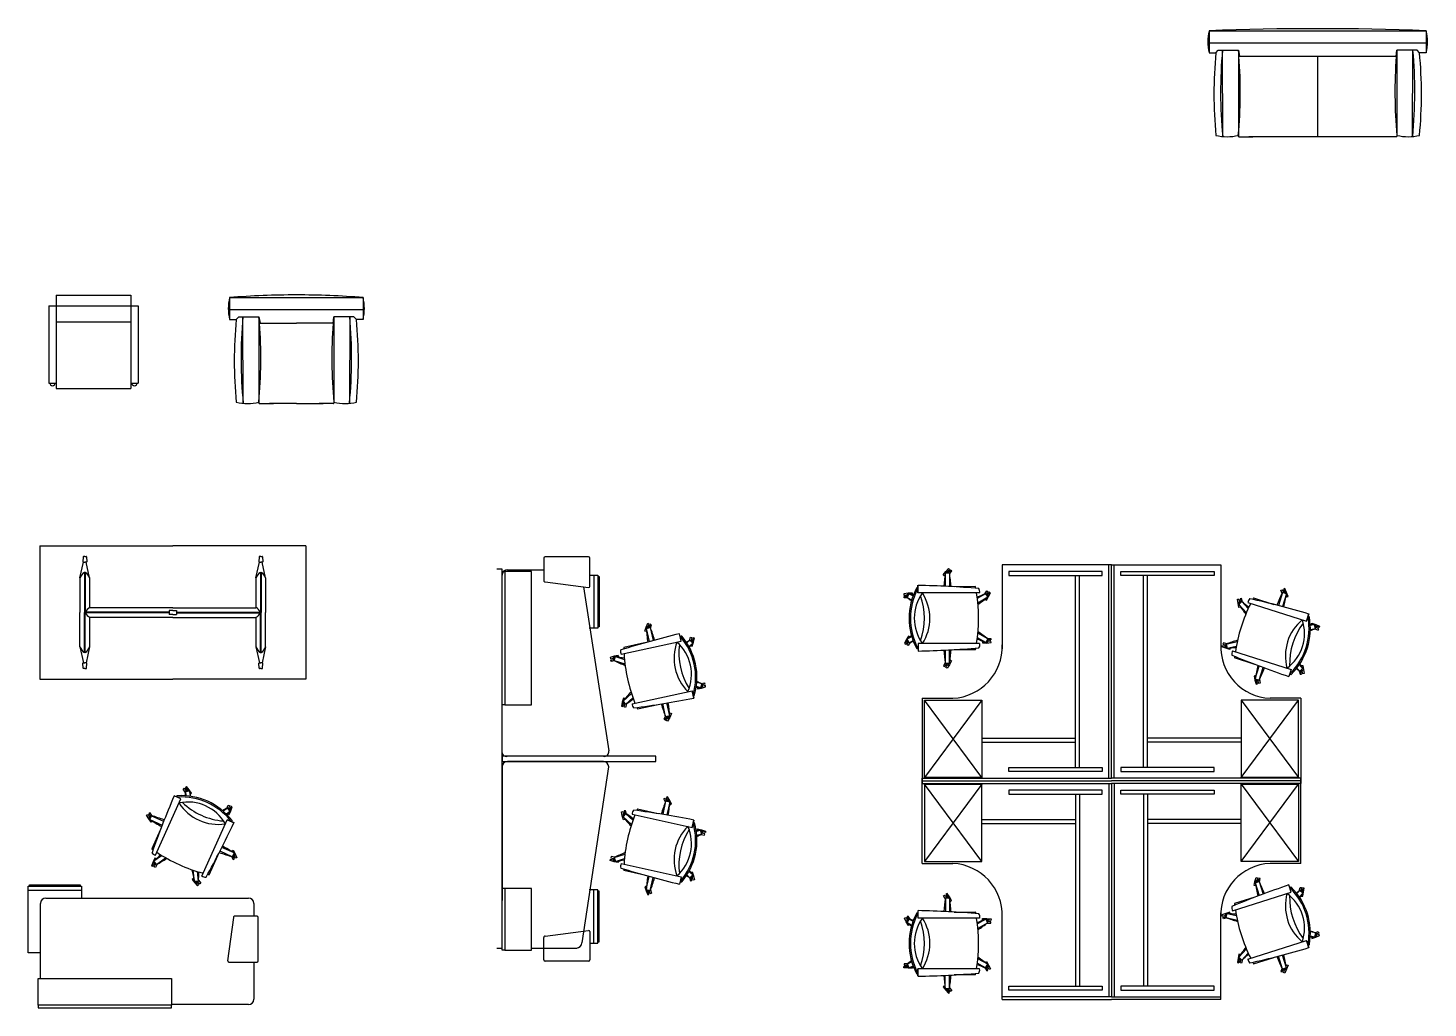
# Model space of a CAD drawing. Header units: millimetres. Extents: x -315 to 108661, y -1189 to 22294.
# Drawn here: x 44294 to 54797, y 3809 to 11160 of the extents above; entities that cross this region are included whole.
import ezdxf

# ---------------------------------------------------------------- set-up
doc = ezdxf.new("R2010")
doc.units = ezdxf.units.MM
doc.layers.add('FurnitureBlock', color=7, linetype='Continuous')

# ---------------------------------------------------------------- blocks, each defined once
blk = doc.blocks.new('A$C143d1942')
at = {"layer": 'FurnitureBlock', "color": 18, "true_color": 0x000000}
for p, q in [((55, 700), (55, 0)), ((55, 700), (615, 700)), ((615, 700), (615, 0)), ((0, 620), (0, 40)), ((0, 620), (670, 620)), ((670, 620), (670, 40)), ((670, 620), (670, 40)), ((670, 620), (670, 40)), ((55, 500), (615, 500)), ((0, 40), (55, 40)), ((55, 0), (615, 0)), ((615, 40), (670, 40))]:
    blk.add_line(p, q, dxfattribs=at)
for centre in [(27, 40), (642, 40)]:
    blk.add_arc(centre, 20, 180, 0, dxfattribs=at)
blk = doc.blocks.new('A$C222de993')
at = {"layer": 'FurnitureBlock'}
blk.add_blockref('A$C143d1942', (0, 0), dxfattribs=at)
blk = doc.blocks.new('A$C8f41471f')
at = {"layer": 'FurnitureBlock', "color": 18, "true_color": 0x000000}
for p, q in [((6822, 12550), (7824, 12550)), ((6822, 12550), (6822, 12385)), ((7824, 12550), (7824, 12385)), ((6822, 12460), (7824, 12460)), ((6872, 12385), (6890, 12405)), ((6890, 12405), (7042, 12405)), ((6923, 11757), (6922, 12405)), ((7042, 12405), (7042, 11765)), ((7042, 12405), (7050, 12359)), ((7047, 12356), (7042, 12405)), ((7604, 12405), (7596, 12359)), ((7599, 12356), (7604, 12405)), ((7604, 12405), (7604, 11765)), ((7755, 12405), (7604, 12405)), ((7723, 12405), (7722, 11757)), ((7774, 12385), (7755, 12405)), ((6822, 12385), (6872, 12385)), ((7050, 12359), (7323, 12359)), ((7596, 12359), (7323, 12359)), ((7824, 12385), (7774, 12385)), ((7042, 11765), (7042, 11758)), ((7604, 11765), (7604, 11758)), ((7045, 11755), (7151, 11755)), ((7323, 11755), (7121, 11755)), ((7323, 11755), (7524, 11755)), ((7601, 11755), (7494, 11755))]:
    blk.add_line(p, q, dxfattribs=at)
for centre, radius, start, end in [((7157, 12468), 345, 166.1775, 193.8225), ((7323, 6285), 6285, 90, 94.5712), ((7323, 6285), 6285, 85.4288, 90), ((7488, 12468), 345, 346.1775, 13.8225), ((10436, 12090), 3528, 174.8766, 185.4221), ((4209, 12090), 3528, 354.5779, 5.1234), ((10155, 12075), 3298, 174.6069, 185.3931), ((3528, 12090), 3528, 354.7149, 4.3203), ((7050, 12356), 3, 90, 184.3203), ((11117, 12090), 3528, 175.6797, 185.2851), ((7596, 12356), 3, 355.6797, 90), ((4490, 12075), 3298, 354.6069, 5.3931), ((6957, 12122), 366, 256.5803, 283.4197), ((7689, 12122), 366, 256.5803, 283.4197), ((7045, 11758), 3, 180, 270), ((7601, 11758), 3, 270, 0)]:
    blk.add_arc(centre, radius, start, end, dxfattribs=at)
blk = doc.blocks.new('A$C1cb00345')
at = {"layer": 'FurnitureBlock', "color": 18, "true_color": 0x000000}
for p, q in [((21908, 13788), (23537, 13788)), ((21908, 13788), (21908, 13623)), ((23537, 13788), (23537, 13623)), ((21908, 13698), (23537, 13698)), ((21908, 13623), (21958, 13623)), ((21958, 13623), (21976, 13643)), ((21976, 13643), (22128, 13643)), ((22010, 12994), (22008, 13643)), ((22128, 13643), (22128, 13003)), ((22133, 13594), (22128, 13643)), ((22128, 13643), (22136, 13597)), ((22136, 13597), (23309, 13597)), ((22721, 13597), (22721, 12993)), ((23317, 13643), (23309, 13597)), ((23312, 13594), (23317, 13643)), ((23317, 13643), (23317, 13003)), ((23469, 13643), (23317, 13643)), ((23435, 12994), (23437, 13643)), ((23487, 13623), (23469, 13643)), ((23537, 13623), (23487, 13623)), ((22128, 13003), (22128, 12996)), ((22131, 12993), (22237, 12993)), ((23314, 12993), (22207, 12993)), ((23314, 12993), (23207, 12993)), ((23314, 12993), (23238, 12993)), ((23317, 13003), (23317, 12996))]:
    blk.add_line(p, q, dxfattribs=at)
for centre, radius, start, end in [((22243, 13705), 345, 166.1775, 193.8225), ((22722, -8316), 22119, 87.8898, 92.1102), ((23201, 13705), 345, 346.1775, 13.8225), ((25242, 13313), 3298, 174.6069, 185.3931), ((25522, 13328), 3528, 174.8766, 185.4221), ((18614, 13328), 3528, 354.7149, 4.3203), ((22136, 13594), 3, 90, 184.3203), ((26830, 13328), 3528, 175.6797, 185.2851), ((23309, 13594), 3, 355.6797, 90), ((19923, 13328), 3528, 354.5779, 5.1234), ((20203, 13313), 3298, 354.6069, 5.3931), ((22043, 13359), 366, 256.5803, 283.4197), ((22131, 12996), 3, 180, 270), ((23314, 12996), 3, 270, 0), ((23402, 13359), 366, 256.5803, 283.4197)]:
    blk.add_arc(centre, radius, start, end, dxfattribs=at)
blk = doc.blocks.new('A$Cb2f6ca41')
at = {"layer": 'FurnitureBlock', "color": 18, "true_color": 0x000000}
for p, q in [((0, 1000), (998, 1000)), ((0, 1000), (0, 0)), ((1996, 1000), (998, 1000)), ((1996, 1000), (1996, 0)), ((301, 759), (327, 878)), ((326, 918), (322, 881)), ((324, 878), (338, 878)), ((338, 920), (328, 920)), ((338, 920), (348, 920)), ((352, 878), (338, 878)), ((374, 759), (349, 878)), ((350, 918), (354, 881)), ((1621, 759), (1647, 878)), ((1646, 918), (1642, 881)), ((1644, 878), (1658, 878)), ((1658, 920), (1648, 920)), ((1658, 920), (1668, 920)), ((1672, 878), (1658, 878)), ((1694, 759), (1669, 878)), ((1670, 918), (1674, 881)), ((301, 759), (301, 500)), ((335, 800), (335, 500)), ((341, 800), (335, 800)), ((341, 747), (335, 747)), ((341, 800), (341, 500)), ((374, 759), (374, 536)), ((1621, 759), (1621, 536)), ((1655, 800), (1655, 500)), ((1655, 800), (1661, 800)), ((1655, 747), (1661, 747)), ((1661, 800), (1661, 500)), ((1694, 759), (1694, 500)), ((998, 536), (374, 536)), ((998, 536), (1621, 536)), ((301, 241), (301, 500)), ((335, 200), (335, 500)), ((971, 503), (341, 503)), ((341, 200), (341, 500)), ((971, 497), (341, 497)), ((998, 463), (374, 463)), ((374, 463), (374, 241)), ((971, 515), (971, 485)), ((998, 515), (971, 515)), ((998, 485), (971, 485)), ((998, 515), (1025, 515)), ((998, 485), (1025, 485)), ((998, 463), (1621, 463)), ((1025, 515), (1025, 485)), ((1025, 503), (1655, 503)), ((1025, 497), (1655, 497)), ((1621, 463), (1621, 241)), ((1655, 200), (1655, 500)), ((1661, 200), (1661, 500)), ((1694, 241), (1694, 500)), ((301, 241), (327, 122)), ((341, 253), (335, 253)), ((374, 241), (349, 122)), ((1621, 241), (1647, 122)), ((1655, 253), (1661, 253)), ((1694, 241), (1669, 122)), ((326, 82), (322, 119)), ((324, 122), (338, 122)), ((341, 200), (335, 200)), ((352, 122), (338, 122)), ((350, 82), (354, 119)), ((1646, 82), (1642, 119)), ((1644, 122), (1658, 122)), ((1655, 200), (1661, 200)), ((1672, 122), (1658, 122)), ((1670, 82), (1674, 119)), ((338, 80), (328, 80)), ((338, 80), (348, 80)), ((1658, 80), (1648, 80)), ((1658, 80), (1668, 80)), ((0, 0), (998, 0)), ((1996, 0), (998, 0))]:
    blk.add_line(p, q, dxfattribs=at)
for centre, radius, start, end in [((324, 880), 2, 174.1708, 270), ((328, 918), 2, 90, 174.1708), ((348, 918), 2, 5.8292, 90), ((352, 880), 2, 270, 5.8292), ((1644, 880), 2, 174.1708, 270), ((1648, 918), 2, 90, 174.1708), ((1668, 918), 2, 5.8292, 90), ((1672, 880), 2, 270, 5.8292), ((371, 737), 72.6, 119.5214, 162.6475), ((305, 737), 72.6, 17.3525, 60.4786), ((1691, 737), 72.6, 119.5214, 162.6475), ((1625, 737), 72.6, 17.3525, 60.4786), ((422, 455), 94.5, 120.4898, 149.5102), ((1574, 455), 94.5, 30.4898, 59.5102), ((422, 545), 94.5, 210.4898, 239.5102), ((1574, 545), 94.5, 300.4898, 329.5102), ((371, 263), 72.6, 197.3525, 240.4786), ((305, 263), 72.6, 299.5214, 342.6475), ((1691, 263), 72.6, 197.3525, 240.4786), ((1625, 263), 72.6, 299.5214, 342.6475), ((324, 120), 2, 90, 185.8292), ((352, 120), 2, 354.1708, 90), ((1644, 120), 2, 90, 185.8292), ((1672, 120), 2, 354.1708, 90), ((328, 82), 2, 185.8292, 270), ((348, 82), 2, 270, 354.1708), ((1648, 82), 2, 185.8292, 270), ((1668, 82), 2, 270, 354.1708)]:
    blk.add_arc(centre, radius, start, end, dxfattribs=at)
blk = doc.blocks.new('A$C59437c3a')
at = {"layer": 'FurnitureBlock', "color": 18, "linetype": 'ByBlock', "lineweight": -2, "true_color": 0x000000}
for p, q in [((12529, 9441), (12478, 9464)), ((12546, 9514), (12555, 9521)), ((12562, 9492), (12546, 9514)), ((12555, 9521), (12561, 9512)), ((12561, 9512), (12567, 9505)), ((12571, 9534), (12563, 9527)), ((12563, 9527), (12569, 9519)), ((12563, 9498), (12594, 9501)), ((12563, 9498), (12566, 9466)), ((12569, 9519), (12576, 9511)), ((12592, 9510), (12571, 9534)), ((12610, 9484), (12592, 9510)), ((12594, 9501), (12598, 9463)), ((12598, 9483), (12602, 9478)), ((12602, 9478), (12610, 9484)), ((12340, 9020), (12529, 9441)), ((12879, 9373), (12847, 9350)), ((12873, 9370), (12885, 9395)), ((12879, 9373), (12897, 9347)), ((12885, 9395), (12895, 9391)), ((12891, 9381), (12887, 9372)), ((12895, 9391), (12891, 9381)), ((12891, 9325), (12904, 9353)), ((12901, 9377), (12897, 9368)), ((12904, 9387), (12901, 9377)), ((12914, 9383), (12904, 9387)), ((12904, 9353), (12914, 9383)), ((12272, 9319), (12281, 9324)), ((12288, 9291), (12272, 9319)), ((12281, 9324), (12287, 9316)), ((12287, 9316), (12292, 9307)), ((12307, 9266), (12288, 9291)), ((12299, 9336), (12290, 9330)), ((12290, 9330), (12296, 9321)), ((12296, 9321), (12301, 9313)), ((12296, 9287), (12309, 9315)), ((12296, 9287), (12389, 9245)), ((12315, 9313), (12299, 9336)), ((12315, 9272), (12307, 9266)), ((12309, 9315), (12400, 9274)), ((12312, 9277), (12315, 9272)), ((12687, 8863), (12876, 9284)), ((12897, 9347), (12871, 9328)), ((12876, 9284), (12928, 9261)), ((12928, 9261), (12876, 9284)), ((12883, 9334), (12881, 9329)), ((12881, 9329), (12891, 9325)), ((12376, 9212), (12311, 9067)), ((12915, 9007), (12823, 9049)), ((12928, 9036), (12837, 9077)), ((12913, 9053), (12922, 9057)), ((12918, 9043), (12913, 9053)), ((12928, 9036), (12915, 9007)), ((12918, 9043), (12918, 9043)), ((12922, 9057), (12937, 9029)), ((12321, 8969), (12310, 8940)), ((12310, 8940), (12320, 8936)), ((12320, 8936), (12324, 8945)), ((12334, 8998), (12321, 8969)), ((12324, 8945), (12328, 8955)), ((12327, 8976), (12385, 9017)), ((12346, 8950), (12327, 8976)), ((12330, 8932), (12334, 8942)), ((12340, 8928), (12330, 8932)), ((12343, 8994), (12334, 8998)), ((12334, 8942), (12338, 8951)), ((12351, 8953), (12340, 8928)), ((12341, 8988), (12343, 8994)), ((12346, 8950), (12415, 9000)), ((12741, 8873), (12807, 9018)), ((12909, 9009), (12921, 8987)), ((12921, 8987), (12931, 8991)), ((12926, 9001), (12922, 9010)), ((12931, 8991), (12926, 9001)), ((12936, 9005), (12931, 9014)), ((12940, 8996), (12936, 9005)), ((12937, 9029), (12950, 9000)), ((12950, 9000), (12940, 8996)), ((12623, 8845), (12614, 8838)), ((12614, 8838), (12633, 8813)), ((12631, 8822), (12622, 8907)), ((12626, 8840), (12623, 8845)), ((12662, 8825), (12631, 8822)), ((12662, 8825), (12655, 8896)), ((12662, 8831), (12678, 8809)), ((11383, 8788), (11393, 8788)), ((11383, 8288), (11383, 8788)), ((11383, 8788), (11783, 8788)), ((11383, 8758), (11783, 8758)), ((11393, 8788), (11393, 8798)), ((11393, 8798), (11773, 8798)), ((11773, 8798), (11773, 8788)), ((11783, 8788), (11783, 8698)), ((12633, 8813), (12653, 8789)), ((12655, 8804), (12649, 8812)), ((12653, 8789), (12662, 8796)), ((12662, 8796), (12655, 8804)), ((12663, 8810), (12657, 8818)), ((12670, 8802), (12663, 8810)), ((12678, 8809), (12670, 8802)), ((11476, 8093), (11476, 8658)), ((11516, 8698), (13036, 8698)), ((13076, 8658), (13076, 8562)), ((12924, 8553), (12880, 8226)), ((12998, 8562), (12932, 8562)), ((13101, 8562), (12998, 8562)), ((13110, 8226), (13110, 8553)), ((11476, 8288), (11383, 8288)), ((12889, 8217), (12998, 8217)), ((12998, 8217), (13101, 8217)), ((13076, 8217), (13076, 7938)), ((11458, 7893), (11458, 8093)), ((11458, 8093), (12458, 8093)), ((12458, 8093), (12458, 7893)), ((12458, 7893), (11458, 7893)), ((11458, 7893), (11458, 7873)), ((13036, 7898), (12458, 7898)), ((12458, 7873), (12458, 7893)), ((11458, 7873), (12458, 7873))]:
    blk.add_line(p, q, dxfattribs=at)
for centre, radius, start, end in [((18720, 6790), 6790, 156.8141, 160.6682), ((12503, 9461), 5.33, 104.4314, 282.8152), ((12533, 8985), 481, 37.8109, 93.6737), ((12533, 8985), 471, 38.0351, 93.4495), ((14442, 9442), 1881, 178.2945, 179.2577), ((12578, 9499), 12.1, 5.7423, 185.7423), ((12578, 9499), 5.25, 5.7423, 185.7423), ((10763, 9072), 1881, 11.9742, 13.1901), ((12582, 9094), 324, 29.7335, 101.7511), ((12811, 9603), 353, 213.1245, 278.3601), ((12892, 9783), 509, 226.3812, 265.1034), ((13770, 7717), 1881, 118.2945, 119.5104), ((12888, 9360), 12.1, 305.7423, 125.7423), ((12888, 9360), 5.25, 305.7423, 125.7423), ((12303, 9301), 12.1, 65.7423, 245.7423), ((13285, 10886), 1881, 238.2945, 241.4172), ((12303, 9301), 5.25, 65.7423, 245.7423), ((11765, 7515), 1881, 70.1493, 73.1901), ((6790, 12166), 6790, 330.8164, 334.6705), ((11610, 10718), 1881, 312.2269, 313.1901), ((12909, 9278), 5.33, 208.6694, 27.0532), ((13008, 10041), 1198, 234.3682, 234.925), ((12349, 9064), 44.9, 214.7379, 257.904), ((13008, 10041), 1198, 236.6021, 254.8825), ((13459, 10808), 1881, 250.0673, 253.1901), ((11940, 7436), 1881, 58.2945, 61.3353), ((12922, 9022), 12.1, 245.7423, 65.7423), ((12337, 8963), 12.1, 125.7423, 305.7423), ((13615, 7605), 1881, 131.0992, 133.1901), ((12337, 8963), 5.25, 125.7423, 305.7423), ((11454, 10606), 1881, 298.2945, 301.042), ((12922, 9022), 5.25, 245.7423, 65.7423), ((14462, 9251), 1881, 190.4426, 193.1901), ((12646, 8823), 12.1, 185.7423, 5.7423), ((12646, 8823), 5.25, 185.7423, 5.7423), ((10782, 8881), 1881, 358.2945, 0.3854), ((12713, 8900), 44.9, 233.5806, 276.7467), ((13008, 10041), 1198, 256.5596, 257.1164), ((11516, 8658), 40, 90, 180), ((13036, 8658), 40, 0, 90), ((12932, 8553), 8.61, 89.9365, 180.0635), ((13101, 8553), 8.62, 0, 90), ((12889, 8226), 8.62, 180, 270), ((13101, 8226), 8.62, 270, 0), ((13036, 7938), 40, 270, 0)]:
    blk.add_arc(centre, radius, start, end, dxfattribs=at)
blk = doc.blocks.new('A$Cb02a9d20')
at = {"layer": 'FurnitureBlock', "color": 18, "linetype": 'ByBlock', "lineweight": -2, "true_color": 0x000000}
for p, q in [((6999, 15413), (6999, 15310)), ((7335, 15422), (7008, 15422)), ((7344, 15310), (7344, 15413)), ((6686, 15331), (6646, 15331)), ((6686, 12487), (6686, 15331)), ((6686, 14313), (6686, 15313)), ((6686, 15313), (6706, 15313)), ((6686, 13966), (6686, 15286)), ((6706, 15313), (6706, 14313)), ((6906, 15313), (6706, 15313)), ((6726, 15326), (6999, 15326)), ((6906, 14313), (6906, 15313)), ((6999, 15310), (6999, 15244)), ((7008, 15235), (7335, 15192)), ((7344, 15201), (7344, 15310)), ((7344, 15286), (7405, 15286)), ((7375, 15286), (7375, 14886)), ((7405, 15286), (7405, 14886)), ((7405, 15286), (7405, 15276)), ((7405, 15276), (7415, 15276)), ((7415, 15276), (7415, 14896)), ((7297, 15197), (7486, 13966)), ((7766, 14895), (7779, 14924)), ((7779, 14924), (7788, 14920)), ((7788, 14920), (7785, 14910)), ((7798, 14916), (7795, 14906)), ((7808, 14913), (7798, 14916)), ((7405, 14886), (7338, 14886)), ((7415, 14896), (7405, 14896)), ((7757, 14864), (7766, 14895)), ((7767, 14861), (7757, 14864)), ((7767, 14885), (7798, 14892)), ((7767, 14885), (7789, 14786)), ((7769, 14867), (7767, 14861)), ((7785, 14910), (7781, 14901)), ((7795, 14906), (7791, 14897)), ((7798, 14892), (7819, 14795)), ((7800, 14886), (7808, 14913)), ((8030, 14790), (8018, 14845)), ((8091, 14794), (8099, 14820)), ((8099, 14820), (8109, 14818)), ((8109, 14818), (8106, 14808)), ((8119, 14815), (8117, 14805)), ((8129, 14812), (8119, 14815)), ((8123, 14781), (8129, 14812)), ((7579, 14691), (8030, 14790)), ((7755, 14777), (7599, 14743)), ((8095, 14798), (8072, 14776)), ((8117, 14774), (8088, 14748)), ((8095, 14798), (8117, 14774)), ((8105, 14760), (8103, 14754)), ((8103, 14754), (8113, 14751)), ((8106, 14808), (8104, 14798)), ((8113, 14751), (8123, 14781)), ((8117, 14805), (8114, 14795)), ((7527, 14676), (7497, 14667)), ((7497, 14667), (7500, 14657)), ((7500, 14657), (7510, 14659)), ((7503, 14646), (7513, 14649)), ((7505, 14636), (7503, 14646)), ((7532, 14642), (7505, 14636)), ((7510, 14659), (7520, 14662)), ((7513, 14649), (7522, 14652)), ((7558, 14683), (7527, 14676)), ((7527, 14645), (7536, 14675)), ((7527, 14645), (7608, 14619)), ((7536, 14675), (7604, 14653)), ((7555, 14671), (7561, 14673)), ((7561, 14673), (7558, 14683)), ((7594, 14340), (7657, 14397)), ((7661, 14319), (8112, 14418)), ((8112, 14418), (8124, 14363)), ((8124, 14363), (8112, 14418)), ((8174, 14439), (8144, 14449)), ((8184, 14469), (8147, 14481)), ((8156, 14443), (8150, 14441)), ((8150, 14441), (8153, 14431)), ((8153, 14431), (8183, 14437)), ((8184, 14469), (8174, 14439)), ((8178, 14472), (8205, 14478)), ((8183, 14437), (8213, 14447)), ((8198, 14465), (8188, 14462)), ((8201, 14455), (8191, 14452)), ((8208, 14467), (8198, 14465)), ((8211, 14457), (8201, 14455)), ((8205, 14478), (8208, 14467)), ((8213, 14447), (8211, 14457)), ((6706, 14313), (6686, 14313)), ((6706, 14313), (6906, 14313)), ((7588, 14332), (7581, 14302)), ((7581, 14302), (7591, 14299)), ((7597, 14362), (7588, 14332)), ((7591, 14299), (7594, 14309)), ((7615, 14316), (7594, 14340)), ((7594, 14309), (7597, 14319)), ((7608, 14360), (7597, 14362)), ((7601, 14296), (7604, 14306)), ((7612, 14293), (7601, 14296)), ((7604, 14306), (7607, 14316)), ((7606, 14354), (7608, 14360)), ((7620, 14320), (7612, 14293)), ((7615, 14316), (7668, 14364)), ((7701, 14281), (7856, 14315)), ((7913, 14222), (7891, 14321)), ((7944, 14229), (7922, 14326)), ((7911, 14228), (7900, 14205)), ((7900, 14205), (7909, 14200)), ((7909, 14200), (7914, 14209)), ((7944, 14229), (7913, 14222)), ((7914, 14209), (7918, 14218)), ((7918, 14195), (7923, 14204)), ((7927, 14190), (7918, 14195)), ((7923, 14204), (7928, 14213)), ((7944, 14217), (7927, 14190)), ((7942, 14241), (7943, 14241)), ((7943, 14241), (7947, 14251)), ((7957, 14246), (7944, 14217)), ((7947, 14251), (7957, 14246)), ((7839, 13926), (6686, 13926)), ((6686, 13926), (6686, 13886)), ((6686, 13886), (7839, 13886)), ((7446, 13926), (6726, 13926)), ((7446, 13887), (6726, 13887)), ((7839, 13886), (7839, 13926)), ((6686, 13847), (6686, 12844)), ((7286, 12527), (7486, 13847)), ((7913, 13590), (7891, 13491)), ((7900, 13607), (7909, 13612)), ((7911, 13583), (7900, 13607)), ((7909, 13612), (7914, 13603)), ((7944, 13583), (7913, 13590)), ((7914, 13603), (7918, 13594)), ((7927, 13622), (7918, 13617)), ((7918, 13617), (7923, 13607)), ((7944, 13583), (7922, 13486)), ((7923, 13607), (7928, 13598)), ((7944, 13594), (7927, 13622)), ((7942, 13571), (7943, 13570)), ((7943, 13570), (7947, 13561)), ((7957, 13566), (7944, 13594)), ((7947, 13561), (7957, 13566)), ((7581, 13510), (7591, 13513)), ((7588, 13479), (7581, 13510)), ((7597, 13449), (7588, 13479)), ((7591, 13513), (7594, 13503)), ((7594, 13503), (7597, 13493)), ((7615, 13495), (7594, 13472)), ((7594, 13472), (7657, 13415)), ((7608, 13452), (7597, 13449)), ((7612, 13518), (7601, 13516)), ((7601, 13516), (7604, 13505)), ((7604, 13505), (7607, 13496)), ((7606, 13458), (7608, 13452)), ((7620, 13492), (7612, 13518)), ((7615, 13495), (7668, 13447)), ((7661, 13492), (8112, 13393)), ((7701, 13531), (7856, 13496)), ((8112, 13393), (8124, 13448)), ((8124, 13448), (8112, 13393)), ((8174, 13372), (8144, 13363)), ((8184, 13342), (8147, 13331)), ((8150, 13371), (8153, 13381)), ((8156, 13369), (8150, 13371)), ((8153, 13381), (8183, 13374)), ((8184, 13342), (8174, 13372)), ((8178, 13340), (8205, 13334)), ((8183, 13374), (8213, 13365)), ((8198, 13347), (8188, 13350)), ((8201, 13357), (8191, 13360)), ((8208, 13344), (8198, 13347)), ((8211, 13354), (8201, 13357)), ((8205, 13334), (8208, 13344)), ((8213, 13365), (8211, 13354)), ((7497, 13145), (7500, 13155)), ((7527, 13135), (7497, 13145)), ((7500, 13155), (7510, 13152)), ((7505, 13175), (7503, 13165)), ((7503, 13165), (7513, 13163)), ((7532, 13170), (7505, 13175)), ((7510, 13152), (7520, 13150)), ((7513, 13163), (7522, 13160)), ((7527, 13167), (7608, 13193)), ((7527, 13167), (7536, 13137)), ((7558, 13129), (7527, 13135)), ((7536, 13137), (7604, 13159)), ((7555, 13140), (7561, 13139)), ((7561, 13139), (7558, 13129)), ((7579, 13121), (8030, 13022)), ((7755, 13035), (7599, 13069)), ((7767, 12926), (7789, 13025)), ((8095, 13014), (8072, 13036)), ((8117, 13037), (8088, 13063)), ((8095, 13014), (8117, 13037)), ((8103, 13058), (8113, 13060)), ((8105, 13052), (8103, 13058)), ((8113, 13060), (8123, 13030)), ((8123, 13030), (8129, 12999)), ((6686, 12473), (6686, 12934)), ((6906, 12934), (6686, 12934)), ((6706, 12934), (6706, 12473)), ((6906, 12473), (6906, 12934)), ((7405, 12925), (7338, 12925)), ((7375, 12525), (7375, 12925)), ((7405, 12525), (7405, 12925)), ((7767, 12951), (7757, 12947)), ((7757, 12947), (7766, 12917)), ((7769, 12945), (7767, 12951)), ((7767, 12926), (7798, 12920)), ((7798, 12920), (7819, 13017)), ((7800, 12925), (7808, 12899)), ((8030, 13022), (8018, 12966)), ((8091, 13018), (8099, 12991)), ((8099, 12991), (8109, 12994)), ((8106, 13004), (8104, 13014)), ((8109, 12994), (8106, 13004)), ((8117, 13007), (8114, 13017)), ((8119, 12997), (8117, 13007)), ((8129, 12999), (8119, 12997)), ((7415, 12915), (7405, 12915)), ((7415, 12535), (7415, 12915)), ((7766, 12917), (7779, 12888)), ((7779, 12888), (7788, 12892)), ((7785, 12902), (7781, 12911)), ((7788, 12892), (7785, 12902)), ((7795, 12905), (7791, 12915)), ((7798, 12895), (7795, 12905)), ((7808, 12899), (7798, 12895)), ((7008, 12576), (7335, 12619)), ((7344, 12611), (7344, 12502)), ((6999, 12502), (6999, 12568)), ((6999, 12399), (6999, 12502)), ((7344, 12525), (7405, 12525)), ((7344, 12502), (7344, 12399)), ((7405, 12525), (7405, 12535)), ((7405, 12535), (7415, 12535)), ((6646, 12487), (6686, 12487)), ((6706, 12473), (6686, 12473)), ((6706, 12473), (6906, 12473)), ((6906, 12487), (7246, 12487)), ((7335, 12390), (7008, 12390))]:
    blk.add_line(p, q, dxfattribs=at)
for centre, radius, start, end in [((7008, 15413), 8.62, 90, 180), ((7335, 15413), 8.62, 0, 90), ((6726, 15286), 40, 90, 180), ((7008, 15244), 8.61, 179.9365, 270.0635), ((7335, 15201), 8.62, 270, 0), ((9599, 8242), 6790, 103.4675, 107.3217), ((9641, 15047), 1881, 184.948, 188.0707), ((7782, 14889), 12.1, 12.3957, 192.3957), ((7782, 14889), 5.25, 12.3957, 192.3957), ((6029, 14254), 1881, 16.8027, 19.8435), ((8031, 14823), 5.33, 51.0848, 229.4686), ((7667, 14516), 471, 344.6886, 40.1029), ((7667, 14516), 481, 344.4644, 40.3271), ((7620, 14710), 44.9, 161.3913, 204.5575), ((8797, 14764), 1198, 181.0217, 181.5784), ((8329, 14661), 353, 159.7779, 225.0136), ((7783, 14541), 324, 336.3869, 48.4046), ((8521, 14703), 509, 173.0346, 211.7569), ((9173, 13256), 1881, 124.948, 125.9111), ((6679, 15987), 1881, 318.6276, 319.8435), ((8106, 14786), 12.1, 312.3957, 132.3957), ((8106, 14786), 5.25, 312.3957, 132.3957), ((7532, 14660), 12.1, 72.3957, 252.3957), ((7532, 14660), 5.25, 72.3957, 252.3957), ((8323, 16348), 1881, 244.948, 247.6954), ((7205, 12823), 1881, 77.7527, 79.8435), ((8797, 14764), 1198, 183.2555, 201.536), ((9031, 13127), 1881, 137.0961, 139.8435), ((8126, 14389), 5.33, 155.3229, 333.7067), ((8506, 16290), 1881, 258.8804, 259.8435), ((7387, 12766), 1881, 64.948, 66.1639), ((8179, 14454), 12.1, 252.3957, 72.3957), ((8179, 14454), 5.25, 252.3957, 72.3957), ((7605, 14328), 12.1, 132.3957, 312.3957), ((7605, 14328), 5.25, 132.3957, 312.3957), ((6538, 15858), 1881, 304.948, 307.0388), ((7706, 14320), 44.9, 180.234, 223.4002), ((6790, 21021), 6790, 277.4698, 281.324), ((8797, 14764), 1198, 203.2131, 203.7698), ((9682, 14860), 1881, 196.7208, 199.8435), ((6070, 14066), 1881, 4.948, 7.9888), ((7928, 14225), 12.1, 192.3957, 12.3957), ((7928, 14225), 5.25, 192.3957, 12.3957), ((6718, 13959), 33.6, 167.6484, 282.3516), ((6726, 13847), 40, 90, 180), ((7452, 13960), 34.3, 259.5388, 10.4612), ((7446, 13847), 40, 0, 90), ((9682, 12951), 1881, 160.1565, 163.2792), ((7928, 13586), 12.1, 347.6043, 167.6043), ((7928, 13586), 5.25, 347.6043, 167.6043), ((6070, 13745), 1881, 352.0112, 355.052), ((7605, 13484), 12.1, 47.6043, 227.6043), ((9031, 14685), 1881, 220.1565, 222.9039), ((7605, 13484), 5.25, 47.6043, 227.6043), ((8797, 13048), 1198, 158.464, 176.7445), ((6538, 11954), 1881, 52.9612, 55.052), ((7706, 13492), 44.9, 136.5998, 179.766), ((6790, 6790), 6790, 78.676, 82.5302), ((8797, 13048), 1198, 156.2302, 156.7869), ((8329, 13151), 353, 134.9864, 200.2221), ((7783, 13271), 324, 311.5954, 23.6131), ((8521, 13108), 509, 148.2431, 186.9654), ((7667, 13296), 471, 319.8971, 15.3114), ((7667, 13296), 481, 319.6729, 15.5356), ((8126, 13423), 5.33, 26.2933, 204.6771), ((8506, 11521), 1881, 100.1565, 101.1196), ((7387, 15046), 1881, 293.8361, 295.052), ((8179, 13357), 12.1, 287.6043, 107.6043), ((8179, 13357), 5.25, 287.6043, 107.6043), ((7532, 13152), 12.1, 107.6043, 287.6043), ((7532, 13152), 5.25, 107.6043, 287.6043), ((8323, 11463), 1881, 112.3046, 115.052), ((7205, 14988), 1881, 280.1565, 282.2473), ((7620, 13102), 44.9, 155.4425, 198.6087), ((9599, 19570), 6790, 252.6783, 256.5325), ((8797, 13048), 1198, 178.4216, 178.9783), ((9641, 12764), 1881, 171.9293, 175.052), ((9173, 14556), 1881, 234.0889, 235.052), ((6679, 11825), 1881, 40.1565, 41.3724), ((8106, 13026), 12.1, 227.6043, 47.6043), ((8106, 13026), 5.25, 227.6043, 47.6043), ((7782, 12923), 12.1, 167.6043, 347.6043), ((7782, 12923), 5.25, 167.6043, 347.6043), ((6029, 13558), 1881, 340.1565, 343.1973), ((8031, 12989), 5.33, 130.5314, 308.9152), ((7335, 12611), 8.62, 0, 90), ((7008, 12568), 8.61, 89.9365, 180.0635), ((7243, 12529), 42.2, 272.9424, 357.0576), ((7008, 12399), 8.62, 180, 270), ((7335, 12399), 8.62, 270, 0)]:
    blk.add_arc(centre, radius, start, end, dxfattribs=at)
blk = doc.blocks.new('A$Cfd734efa')
at = {"layer": 'FurnitureBlock', "color": 18, "linetype": 'ByBlock', "lineweight": -2, "true_color": 0x000000}
for p, q in [((7114, 16098), (7134, 16123)), ((7122, 16091), (7114, 16098)), ((7129, 16099), (7122, 16091)), ((7129, 16099), (7129, 16099)), ((7131, 16112), (7163, 16112)), ((7131, 16112), (7131, 16012)), ((7134, 16123), (7155, 16146)), ((7156, 16131), (7150, 16123)), ((7155, 16146), (7163, 16139)), ((7163, 16139), (7156, 16131)), ((7164, 16124), (7158, 16117)), ((7163, 16105), (7179, 16126)), ((7163, 16112), (7163, 16010)), ((7171, 16132), (7164, 16124)), ((7179, 16126), (7171, 16132)), ((6926, 15962), (6926, 16019)), ((6926, 16019), (6926, 15962)), ((7357, 16009), (7198, 16008)), ((7428, 15954), (7442, 15978)), ((7442, 15978), (7451, 15973)), ((7451, 15973), (7446, 15963)), ((7460, 15968), (7455, 15959)), ((7470, 15963), (7460, 15968)), ((9649, 15982), (9658, 15986)), ((9657, 15958), (9649, 15982)), ((9658, 15986), (9662, 15977)), ((9662, 15977), (9666, 15967)), ((9678, 15994), (9668, 15990)), ((9668, 15990), (9672, 15981)), ((9672, 15981), (9676, 15971)), ((9691, 15966), (9678, 15994)), ((9702, 15936), (9691, 15966)), ((6852, 15959), (6821, 15956)), ((6821, 15956), (6821, 15945)), ((6821, 15945), (6832, 15946)), ((6822, 15935), (6832, 15935)), ((6822, 15924), (6822, 15935)), ((6850, 15924), (6822, 15924)), ((6832, 15946), (6842, 15946)), ((6832, 15935), (6842, 15936)), ((6845, 15928), (6861, 15955)), ((6845, 15928), (6878, 15909)), ((6884, 15959), (6852, 15959)), ((6861, 15955), (6889, 15939)), ((6878, 15948), (6884, 15948)), ((6884, 15948), (6884, 15959)), ((7388, 15963), (6926, 15962)), ((7433, 15956), (7371, 15920)), ((7449, 15929), (7375, 15886)), ((7434, 15917), (7431, 15912)), ((7431, 15912), (7441, 15907)), ((7433, 15956), (7449, 15929)), ((7446, 15963), (7441, 15954)), ((7441, 15907), (7456, 15934)), ((7455, 15959), (7451, 15950)), ((7456, 15934), (7470, 15963)), ((9323, 15914), (9333, 15916)), ((9327, 15883), (9323, 15914)), ((9334, 15852), (9327, 15883)), ((9355, 15897), (9332, 15875)), ((9332, 15875), (9390, 15813)), ((9333, 15916), (9335, 15906)), ((9335, 15906), (9337, 15896)), ((9343, 15860), (9344, 15854)), ((9354, 15920), (9344, 15918)), ((9344, 15918), (9345, 15908)), ((9345, 15908), (9347, 15898)), ((9360, 15893), (9354, 15920)), ((9355, 15897), (9404, 15844)), ((9401, 15890), (9840, 15750)), ((9444, 15924), (9596, 15876)), ((9660, 15964), (9630, 15867)), ((9690, 15954), (9660, 15964)), ((9690, 15954), (9660, 15859)), ((9688, 15942), (9688, 15942)), ((9688, 15942), (9692, 15932)), ((9692, 15932), (9702, 15936)), ((9344, 15854), (9334, 15852)), ((9840, 15750), (9858, 15804)), ((9858, 15804), (9840, 15750)), ((7449, 15616), (7376, 15659)), ((9901, 15724), (9870, 15717)), ((9908, 15693), (9870, 15685)), ((9877, 15724), (9880, 15734)), ((9882, 15722), (9877, 15724)), ((9880, 15734), (9910, 15725)), ((9908, 15693), (9901, 15724)), ((9902, 15691), (9929, 15683)), ((9910, 15725), (9939, 15712)), ((9922, 15696), (9913, 15700)), ((9926, 15706), (9916, 15710)), ((9932, 15693), (9922, 15696)), ((9936, 15703), (9926, 15706)), ((9929, 15683), (9932, 15693)), ((9939, 15712), (9936, 15703)), ((6838, 15610), (6825, 15581)), ((6825, 15581), (6834, 15576)), ((6834, 15576), (6839, 15586)), ((6854, 15637), (6838, 15610)), ((6839, 15586), (6844, 15595)), ((6844, 15572), (6848, 15581)), ((6853, 15567), (6844, 15572)), ((6846, 15616), (6879, 15635)), ((6861, 15588), (6846, 15616)), ((6848, 15581), (6853, 15590)), ((6867, 15591), (6853, 15567)), ((6863, 15632), (6854, 15637)), ((6860, 15627), (6863, 15632)), ((6861, 15588), (6889, 15604)), ((6927, 15582), (6927, 15525)), ((7388, 15582), (6927, 15582)), ((7434, 15589), (7372, 15625)), ((7410, 15596), (7411, 15586)), ((7417, 15596), (7410, 15596)), ((7411, 15586), (7442, 15585)), ((7449, 15616), (7434, 15589)), ((7442, 15585), (7474, 15589)), ((7445, 15620), (7472, 15620)), ((7462, 15609), (7452, 15609)), ((7463, 15599), (7453, 15598)), ((7473, 15610), (7462, 15609)), ((7473, 15599), (7463, 15599)), ((7472, 15620), (7473, 15610)), ((7474, 15589), (7473, 15599)), ((9206, 15558), (9210, 15568)), ((9235, 15546), (9206, 15558)), ((9210, 15568), (9220, 15565)), ((9217, 15588), (9213, 15578)), ((9213, 15578), (9223, 15574)), ((9243, 15580), (9217, 15588)), ((9220, 15565), (9229, 15561)), ((9223, 15574), (9233, 15571)), ((9265, 15537), (9235, 15546)), ((9238, 15578), (9321, 15596)), ((9238, 15578), (9245, 15547)), ((9245, 15547), (9314, 15562)), ((9263, 15549), (9269, 15547)), ((9269, 15547), (9265, 15537)), ((7132, 15433), (7132, 15532)), ((7178, 15451), (7162, 15423)), ((7163, 15433), (7163, 15534)), ((7166, 15451), (7169, 15456)), ((7169, 15456), (7178, 15451)), ((7198, 15536), (7358, 15536)), ((9286, 15527), (9726, 15387)), ((9453, 15425), (9301, 15474)), ((7131, 15438), (7118, 15414)), ((7118, 15414), (7126, 15409)), ((7126, 15409), (7132, 15418)), ((7163, 15433), (7132, 15433)), ((7132, 15418), (7137, 15426)), ((7135, 15403), (7141, 15412)), ((7144, 15398), (7135, 15403)), ((7141, 15412), (7146, 15421)), ((7162, 15423), (7144, 15398)), ((9457, 15341), (9447, 15338)), ((9447, 15338), (9454, 15307)), ((9455, 15316), (9486, 15413)), ((9459, 15335), (9457, 15341)), ((9485, 15307), (9515, 15402)), ((9726, 15387), (9709, 15334)), ((9790, 15374), (9769, 15398)), ((9786, 15378), (9792, 15351)), ((9814, 15395), (9788, 15424)), ((9790, 15374), (9814, 15395)), ((9792, 15351), (9802, 15353)), ((9800, 15363), (9799, 15373)), ((9802, 15353), (9800, 15363)), ((9802, 15417), (9812, 15418)), ((9803, 15411), (9802, 15417)), ((9811, 15365), (9809, 15375)), ((9812, 15355), (9811, 15365)), ((9812, 15418), (9819, 15388)), ((9823, 15356), (9812, 15355)), ((9819, 15388), (9823, 15356)), ((9454, 15307), (9463, 15277)), ((9455, 15316), (9485, 15307)), ((9463, 15277), (9473, 15280)), ((9471, 15290), (9468, 15300)), ((9473, 15280), (9471, 15290)), ((9481, 15293), (9478, 15303)), ((9484, 15283), (9481, 15293)), ((9494, 15285), (9484, 15283)), ((9488, 15312), (9494, 15285)), ((9447, 13766), (9454, 13797)), ((9457, 13764), (9447, 13766)), ((9454, 13797), (9463, 13827)), ((9455, 13788), (9485, 13797)), ((9455, 13788), (9486, 13691)), ((9459, 13770), (9457, 13764)), ((9463, 13827), (9473, 13824)), ((9471, 13814), (9468, 13805)), ((9473, 13824), (9471, 13814)), ((9481, 13812), (9478, 13802)), ((9484, 13822), (9481, 13812)), ((9494, 13819), (9484, 13822)), ((9485, 13797), (9515, 13702)), ((9488, 13792), (9494, 13819)), ((9726, 13717), (9709, 13771)), ((7118, 13690), (7126, 13695)), ((7131, 13666), (7118, 13690)), ((7126, 13695), (7132, 13687)), ((7132, 13687), (7137, 13678)), ((7132, 13672), (7132, 13572)), ((7163, 13672), (7132, 13672)), ((7144, 13707), (7135, 13701)), ((7135, 13701), (7141, 13692)), ((7141, 13692), (7146, 13684)), ((7162, 13681), (7144, 13707)), ((7178, 13654), (7162, 13681)), ((7163, 13672), (7163, 13570)), ((7169, 13648), (7178, 13654)), ((9286, 13578), (9726, 13717)), ((9453, 13679), (9301, 13631)), ((9790, 13730), (9769, 13707)), ((9786, 13726), (9792, 13753)), ((9814, 13709), (9788, 13681)), ((9790, 13730), (9814, 13709)), ((9792, 13753), (9802, 13752)), ((9800, 13741), (9799, 13731)), ((9802, 13752), (9800, 13741)), ((9803, 13694), (9802, 13688)), ((9802, 13688), (9812, 13686)), ((9811, 13739), (9809, 13729)), ((9812, 13750), (9811, 13739)), ((9823, 13748), (9812, 13750)), ((9812, 13686), (9819, 13717)), ((9819, 13717), (9823, 13748)), ((6927, 13523), (6927, 13579)), ((7166, 13653), (7169, 13648)), ((7198, 13568), (7358, 13568)), ((9235, 13558), (9206, 13546)), ((9265, 13568), (9235, 13558)), ((9238, 13527), (9245, 13557)), ((9245, 13557), (9314, 13542)), ((9263, 13556), (9269, 13558)), ((9269, 13558), (9265, 13568)), ((6825, 13523), (6834, 13528)), ((6838, 13494), (6825, 13523)), ((6834, 13528), (6839, 13519)), ((6854, 13467), (6838, 13494)), ((6839, 13519), (6844, 13510)), ((6853, 13538), (6844, 13533)), ((6844, 13533), (6848, 13523)), ((6861, 13516), (6846, 13489)), ((6846, 13489), (6879, 13469)), ((6848, 13523), (6853, 13514)), ((6867, 13514), (6853, 13538)), ((6863, 13472), (6854, 13467)), ((6860, 13477), (6863, 13472)), ((6861, 13516), (6889, 13500)), ((7388, 13522), (6927, 13523)), ((7434, 13515), (7372, 13480)), ((7449, 13488), (7376, 13445)), ((7410, 13508), (7411, 13519)), ((7417, 13508), (7410, 13508)), ((7411, 13519), (7442, 13519)), ((7449, 13488), (7434, 13515)), ((7442, 13519), (7474, 13516)), ((7445, 13484), (7472, 13484)), ((7462, 13495), (7452, 13496)), ((7463, 13506), (7453, 13506)), ((7473, 13495), (7462, 13495)), ((7473, 13505), (7463, 13506)), ((7472, 13484), (7473, 13495)), ((7474, 13516), (7473, 13505)), ((9206, 13546), (9210, 13536)), ((9210, 13536), (9220, 13540)), ((9213, 13526), (9223, 13530)), ((9217, 13516), (9213, 13526)), ((9243, 13525), (9217, 13516)), ((9220, 13540), (9229, 13543)), ((9223, 13530), (9233, 13533)), ((9238, 13527), (9321, 13508)), ((9401, 13215), (9840, 13354)), ((9840, 13354), (9858, 13300)), ((9858, 13300), (9840, 13354)), ((9908, 13411), (9870, 13419)), ((9901, 13380), (9870, 13387)), ((9882, 13382), (9877, 13380)), ((9877, 13380), (9880, 13370)), ((9880, 13370), (9910, 13380)), ((9908, 13411), (9901, 13380)), ((9902, 13413), (9929, 13421)), ((9910, 13380), (9939, 13392)), ((9922, 13408), (9913, 13405)), ((9926, 13398), (9916, 13395)), ((9932, 13412), (9922, 13408)), ((9936, 13402), (9926, 13398)), ((9929, 13421), (9932, 13412)), ((9939, 13392), (9936, 13402)), ((9334, 13252), (9327, 13221)), ((9332, 13229), (9390, 13292)), ((9344, 13250), (9334, 13252)), ((9343, 13244), (9344, 13250)), ((9355, 13208), (9404, 13260)), ((9660, 13140), (9630, 13237)), ((9690, 13150), (9660, 13245)), ((6821, 13159), (6832, 13159)), ((6821, 13149), (6821, 13159)), ((6852, 13146), (6821, 13149)), ((6822, 13180), (6822, 13170)), ((6850, 13180), (6822, 13180)), ((6822, 13170), (6832, 13169)), ((6832, 13169), (6842, 13169)), ((6832, 13159), (6842, 13158)), ((6845, 13176), (6878, 13196)), ((6845, 13176), (6861, 13149)), ((6884, 13146), (6852, 13146)), ((6861, 13149), (6889, 13165)), ((6878, 13156), (6884, 13156)), ((6884, 13156), (6884, 13146)), ((6926, 13142), (6926, 13086)), ((6926, 13086), (6926, 13142)), ((7388, 13142), (6926, 13142)), ((7433, 13148), (7371, 13184)), ((7449, 13176), (7375, 13218)), ((7428, 13151), (7442, 13127)), ((7431, 13192), (7441, 13197)), ((7434, 13187), (7431, 13192)), ((7433, 13148), (7449, 13176)), ((7441, 13197), (7456, 13170)), ((7446, 13141), (7441, 13150)), ((7442, 13127), (7451, 13132)), ((7451, 13132), (7446, 13141)), ((7455, 13146), (7451, 13155)), ((7460, 13136), (7455, 13146)), ((7456, 13170), (7470, 13141)), ((7470, 13141), (7460, 13136)), ((9327, 13221), (9323, 13190)), ((9323, 13190), (9333, 13188)), ((9355, 13208), (9332, 13229)), ((9333, 13188), (9335, 13198)), ((9335, 13198), (9337, 13208)), ((9344, 13186), (9345, 13197)), ((9354, 13185), (9344, 13186)), ((9345, 13197), (9347, 13207)), ((9360, 13212), (9354, 13185)), ((9444, 13180), (9596, 13228)), ((9657, 13147), (9649, 13122)), ((9690, 13150), (9660, 13140)), ((9662, 13128), (9666, 13137)), ((9672, 13124), (9676, 13133)), ((9691, 13139), (9678, 13110)), ((9688, 13163), (9692, 13172)), ((9688, 13162), (9688, 13163)), ((9702, 13168), (9691, 13139)), ((9692, 13172), (9702, 13168)), ((7131, 12993), (7131, 13092)), ((7163, 12993), (7163, 13094)), ((7357, 13096), (7198, 13096)), ((9649, 13122), (9658, 13118)), ((9658, 13118), (9662, 13128)), ((9668, 13114), (9672, 13124)), ((9678, 13110), (9668, 13114)), ((7122, 13013), (7114, 13007)), ((7114, 13007), (7134, 12981)), ((7129, 13005), (7122, 13013)), ((7129, 13005), (7129, 13005)), ((7131, 12993), (7163, 12993)), ((7134, 12981), (7155, 12958)), ((7156, 12973), (7150, 12981)), ((7155, 12958), (7163, 12965)), ((7163, 12965), (7156, 12973)), ((7164, 12980), (7158, 12988)), ((7163, 12999), (7179, 12979)), ((7171, 12972), (7164, 12980)), ((7179, 12979), (7171, 12972))]:
    blk.add_line(p, q, dxfattribs=at)
at = {"layer": 'FurnitureBlock', "color": 18, "linetype": 'ByBlock', "lineweight": -2, "ltscale": 0.2, "true_color": 0x000000}
for p, q in [((8377, 16172), (7557, 16172)), ((7557, 16172), (7557, 15542)), ((8357, 14572), (8357, 16172)), ((8377, 16172), (9197, 16172)), ((8377, 14572), (8377, 16172)), ((8397, 14572), (8397, 16172)), ((9197, 16172), (9197, 15542)), ((6957, 15172), (7188, 15172)), ((6957, 15172), (6957, 14532)), ((9797, 15172), (9567, 15172)), ((9797, 15172), (9797, 14532)), ((6957, 14572), (8377, 14572)), ((6957, 13932), (6957, 14572)), ((6957, 14552), (8377, 14552)), ((6957, 14532), (8377, 14532)), ((6957, 14532), (8377, 14532)), ((8357, 14532), (8357, 12932)), ((9797, 14572), (8377, 14572)), ((9797, 14552), (8377, 14552)), ((8377, 14532), (8377, 12932)), ((9797, 14532), (8377, 14532)), ((9797, 14532), (8377, 14532)), ((8397, 14532), (8397, 12932)), ((9797, 13932), (9797, 14572)), ((6957, 13932), (7188, 13932)), ((9797, 13932), (9567, 13932)), ((7557, 12912), (7557, 13563)), ((9197, 12912), (9197, 13563)), ((8377, 12932), (7557, 12932)), ((8377, 12932), (9197, 12932)), ((7557, 12912), (8377, 12912)), ((9197, 12912), (8377, 12912))]:
    blk.add_line(p, q, dxfattribs=at)
at = {"layer": 'FurnitureBlock', "color": 18, "linetype": 'ByBlock', "lineweight": -2, "ltscale": 0.4, "true_color": 0x000000}
for p, q in [((8307, 16122), (7607, 16122)), ((7607, 16122), (7607, 16092)), ((7607, 16092), (8307, 16092)), ((8107, 14652), (8107, 16092)), ((8137, 14652), (8137, 16092)), ((8307, 16092), (8307, 16122)), ((8447, 16122), (9147, 16122)), ((8447, 16092), (8447, 16122)), ((9147, 16092), (8447, 16092)), ((8617, 14652), (8617, 16092)), ((8647, 14652), (8647, 16092)), ((9147, 16122), (9147, 16092)), ((7405, 14578), (6975, 15158)), ((7405, 15158), (6975, 14578)), ((6975, 14578), (6975, 15158)), ((6975, 15158), (7405, 15158)), ((7405, 15158), (7405, 14578)), ((9780, 15158), (9350, 15158)), ((9350, 15158), (9350, 14578)), ((9350, 15158), (9780, 14578)), ((9350, 14578), (9780, 15158)), ((9780, 14578), (9780, 15158)), ((7205, 14842), (7209, 14842)), ((7405, 14872), (8107, 14872)), ((7405, 14842), (8107, 14842)), ((9350, 14872), (8647, 14872)), ((9350, 14842), (8647, 14842)), ((7607, 14622), (7607, 14652)), ((7607, 14652), (8307, 14652)), ((8307, 14622), (7607, 14622)), ((8307, 14652), (8307, 14622)), ((9147, 14652), (8447, 14652)), ((8447, 14652), (8447, 14622)), ((8447, 14622), (9147, 14622)), ((9147, 14622), (9147, 14652)), ((6975, 14578), (7405, 14578)), ((7405, 14578), (6975, 14578)), ((6975, 14526), (6975, 13946)), ((7405, 14526), (6975, 14526)), ((7405, 13946), (6975, 14526)), ((6975, 14526), (7405, 14526)), ((7405, 14526), (6975, 13946)), ((7405, 13946), (7405, 14526)), ((9350, 14578), (9780, 14578)), ((9780, 14578), (9350, 14578)), ((9780, 14526), (9350, 14526)), ((9350, 14526), (9780, 13946)), ((9350, 13946), (9780, 14526)), ((9350, 13946), (9350, 14526)), ((9350, 14526), (9780, 14526)), ((9780, 14526), (9780, 13946)), ((8307, 14482), (7607, 14482)), ((7607, 14482), (7607, 14452)), ((7607, 14452), (8307, 14452)), ((8107, 14452), (8107, 13012)), ((8137, 14452), (8137, 13012)), ((8307, 14452), (8307, 14482)), ((8447, 14482), (9147, 14482)), ((8447, 14452), (8447, 14482)), ((9147, 14452), (8447, 14452)), ((8617, 14452), (8617, 13012)), ((8647, 14452), (8647, 13012)), ((9147, 14482), (9147, 14452)), ((7205, 14262), (7209, 14262)), ((7405, 14262), (8107, 14262)), ((7405, 14232), (8107, 14232)), ((9350, 14262), (8647, 14262)), ((9350, 14232), (8647, 14232)), ((6975, 13946), (7405, 13946)), ((9780, 13946), (9350, 13946)), ((7607, 12982), (7607, 13012)), ((7607, 13012), (8307, 13012)), ((8307, 12982), (7607, 12982)), ((8307, 13012), (8307, 12982)), ((9147, 13012), (8447, 13012)), ((8447, 13012), (8447, 12982)), ((8447, 12982), (9147, 12982)), ((9147, 12982), (9147, 13012))]:
    blk.add_line(p, q, dxfattribs=at)
at = {"layer": 'FurnitureBlock', "color": 18, "linetype": 'ByBlock', "lineweight": -2, "true_color": 0x000000}
for centre, radius, start, end in [((8996, 15871), 1881, 172.6348, 175.6756), ((7147, 16112), 12.1, 0.0826, 180.0826), ((7147, 16112), 5.25, 0.0826, 180.0826), ((5298, 15865), 1881, 4.4077, 7.5304), ((7340, 15772), 481, 152.1512, 208.014), ((7340, 15772), 471, 152.3754, 207.7898), ((6919, 15994), 5.33, 323.0097, 141.3935), ((6809, 9229), 6790, 85.1567, 89.0108), ((6183, 15771), 1198, 10.8999, 11.4567), ((7344, 15972), 44.9, 347.9209, 31.087), ((9675, 15959), 12.1, 342.4275, 162.4275), ((9675, 15959), 5.25, 342.4275, 162.4275), ((6853, 15942), 12.1, 60.0826, 240.0826), ((7986, 17423), 1881, 232.6348, 233.8507), ((6853, 15942), 5.25, 60.0826, 240.0826), ((6142, 14217), 1881, 66.5672, 67.5304), ((7222, 15772), 324, 144.0738, 216.0914), ((6465, 15771), 509, 340.7215, 19.4437), ((6662, 15771), 353, 327.4648, 32.7004), ((6183, 15771), 1198, 350.9424, 9.2228), ((8157, 14220), 1881, 112.6348, 114.7257), ((6303, 17420), 1881, 304.783, 307.5304), ((7441, 15942), 12.1, 300.0826, 120.0826), ((7441, 15942), 5.25, 300.0826, 120.0826), ((10492, 15344), 1198, 153.2872, 171.5677), ((9344, 15886), 12.1, 42.4275, 222.4275), ((10873, 16954), 1881, 214.9797, 217.7271), ((9344, 15886), 5.25, 42.4275, 222.4275), ((8143, 14459), 1881, 47.7844, 49.8752), ((9445, 15885), 44.9, 131.423, 174.5892), ((7929, 9293), 6790, 73.4992, 77.3534), ((10492, 15344), 1198, 151.0534, 151.6101), ((11364, 15168), 1881, 154.9797, 158.1024), ((7839, 16285), 1881, 346.8345, 349.8752), ((10035, 15489), 353, 129.8097, 195.0453), ((9502, 15658), 324, 306.4186, 18.4363), ((9389, 15694), 471, 314.7203, 10.1347), ((9389, 15694), 481, 314.4961, 10.3588), ((9858, 15778), 5.33, 21.1165, 199.5004), ((6308, 14122), 1881, 52.6348, 55.3823), ((10223, 15430), 509, 143.0663, 181.7886), ((10064, 13850), 1881, 94.9797, 95.9428), ((9268, 17462), 1881, 288.6593, 289.8752), ((9904, 15708), 12.1, 282.4275, 102.4275), ((9904, 15708), 5.25, 282.4275, 102.4275), ((6853, 15602), 12.1, 120.0826, 300.0826), ((7991, 14124), 1881, 126.3145, 127.5304), ((6853, 15602), 5.25, 120.0826, 300.0826), ((6138, 17324), 1881, 292.6348, 293.598), ((6919, 15550), 5.33, 218.7717, 37.1555), ((6790, 22314), 6790, 271.1544, 275.0085), ((6183, 15771), 1198, 348.7085, 349.2653), ((8153, 17327), 1881, 245.4395, 247.5304), ((7345, 15573), 44.9, 329.0782, 12.2443), ((7442, 15603), 12.1, 240.0826, 60.0826), ((7442, 15603), 5.25, 240.0826, 60.0826), ((9241, 15562), 12.1, 102.4275, 282.4275), ((9241, 15562), 5.25, 102.4275, 282.4275), ((9877, 13809), 1881, 107.1278, 109.8752), ((9081, 17420), 1881, 274.9797, 277.0705), ((8996, 15679), 1881, 184.4896, 187.5304), ((5298, 15674), 1881, 352.6348, 355.7576), ((9325, 15504), 44.9, 150.2657, 193.4319), ((11879, 21768), 6790, 247.5016, 251.3557), ((10492, 15344), 1198, 173.2448, 173.8015), ((7148, 15433), 12.1, 180.0826, 0.0826), ((7148, 15433), 5.25, 180.0826, 0.0826), ((11307, 14986), 1881, 166.7525, 169.8752), ((7781, 16102), 1881, 334.9797, 338.0205), ((9723, 15355), 5.33, 125.3546, 303.7384), ((11002, 16812), 1881, 228.9121, 229.8752), ((8273, 14317), 1881, 34.9797, 36.1956), ((9802, 15385), 12.1, 222.4275, 42.4275), ((9802, 15385), 5.25, 222.4275, 42.4275), ((9470, 15312), 12.1, 162.4275, 342.4275), ((9470, 15312), 5.25, 162.4275, 342.4275), ((11879, 7337), 6790, 108.6443, 112.4984), ((11307, 14119), 1881, 190.1248, 193.2475), ((9470, 13793), 12.1, 17.5725, 197.5725), ((9470, 13793), 5.25, 17.5725, 197.5725), ((7781, 13002), 1881, 21.9795, 25.0203), ((8996, 13425), 1881, 172.4696, 175.5104), ((7148, 13672), 12.1, 359.9174, 179.9174), ((7148, 13672), 5.25, 359.9174, 179.9174), ((5298, 13431), 1881, 4.2424, 7.3652), ((10035, 13615), 353, 164.9547, 230.1903), ((9502, 13446), 324, 341.5637, 53.5814), ((10223, 13675), 509, 178.2114, 216.9337), ((9723, 13750), 5.33, 56.2616, 234.6454), ((9389, 13411), 471, 349.8653, 45.2797), ((9389, 13411), 481, 349.6412, 45.5039), ((11002, 12292), 1881, 130.1248, 131.0879), ((8273, 14787), 1881, 323.8044, 325.0203), ((9802, 13720), 12.1, 317.5725, 137.5725), ((9802, 13720), 5.25, 317.5725, 137.5725), ((7340, 13332), 481, 151.986, 207.8488), ((7340, 13332), 471, 152.2102, 207.6246), ((6919, 13555), 5.33, 322.8445, 141.2283), ((6790, 6790), 6790, 84.9915, 88.8456), ((6183, 13334), 1198, 10.7347, 11.2915), ((7345, 13532), 44.9, 347.7557, 30.9218), ((9241, 13542), 12.1, 77.5725, 257.5725), ((9081, 11684), 1881, 82.9295, 85.0203), ((9325, 13600), 44.9, 166.5681, 209.7343), ((10492, 13760), 1198, 186.1985, 186.7552), ((10492, 13760), 1198, 188.4323, 206.7128), ((6853, 13502), 12.1, 59.9174, 239.9174), ((7991, 14980), 1881, 232.4696, 233.6855), ((6853, 13502), 5.25, 59.9174, 239.9174), ((6138, 11780), 1881, 66.402, 67.3652), ((7222, 13332), 324, 143.9086, 215.9262), ((6465, 13333), 509, 340.5563, 19.2785), ((6662, 13333), 353, 327.2996, 32.5352), ((6183, 13334), 1198, 350.7772, 9.0576), ((8153, 11777), 1881, 112.4696, 114.5605), ((6308, 14983), 1881, 304.6177, 307.3652), ((7442, 13502), 12.1, 299.9174, 119.9174), ((7442, 13502), 5.25, 299.9174, 119.9174), ((9241, 13542), 5.25, 77.5725, 257.5725), ((9877, 15295), 1881, 250.1248, 252.8722), ((9268, 11643), 1881, 70.1248, 71.3407), ((10064, 15254), 1881, 264.0572, 265.0203), ((9904, 13396), 12.1, 257.5725, 77.5725), ((9904, 13396), 5.25, 257.5725, 77.5725), ((10873, 12151), 1881, 142.2729, 145.0203), ((8143, 14646), 1881, 310.1248, 312.2156), ((7929, 19811), 6790, 282.6466, 286.5008), ((11364, 13936), 1881, 201.8976, 205.0203), ((7839, 12819), 1881, 10.1248, 13.1655), ((9858, 13326), 5.33, 160.4996, 338.8835), ((6853, 13163), 12.1, 119.9174, 299.9174), ((7986, 11682), 1881, 126.1493, 127.3652), ((6853, 13163), 5.25, 119.9174, 299.9174), ((6142, 14887), 1881, 292.4696, 293.4328), ((8157, 14884), 1881, 245.2743, 247.3652), ((6303, 11684), 1881, 52.4696, 55.217), ((7344, 13132), 44.9, 328.913, 12.0791), ((7441, 13162), 12.1, 239.9174, 59.9174), ((7441, 13162), 5.25, 239.9174, 59.9174), ((9344, 13218), 12.1, 137.5725, 317.5725), ((9344, 13218), 5.25, 137.5725, 317.5725), ((9445, 13219), 44.9, 185.4108, 228.577), ((10492, 13760), 1198, 208.3899, 208.9466), ((9675, 13145), 12.1, 197.5725, 17.5725), ((9675, 13145), 5.25, 197.5725, 17.5725), ((6919, 13110), 5.33, 218.6065, 36.9903), ((6809, 19875), 6790, 270.9892, 274.8433), ((8996, 13234), 1881, 184.3244, 187.3652), ((5298, 13239), 1881, 352.4696, 355.5923), ((6183, 13334), 1198, 348.5433, 349.1001), ((7147, 12993), 12.1, 179.9174, 359.9174), ((7147, 12993), 5.25, 179.9174, 359.9174)]:
    blk.add_arc(centre, radius, start, end, dxfattribs=at)
at = {"layer": 'FurnitureBlock', "color": 18, "linetype": 'ByBlock', "lineweight": -2, "ltscale": 0.2, "true_color": 0x000000}
for centre, start, end in [((7172, 15557), 272.2632, 2.2632), ((9582, 15557), 177.7368, 267.7368), ((7172, 13547), 357.7368, 87.7368), ((9582, 13547), 92.2632, 182.2632)]:
    blk.add_arc(centre, 385, start, end, dxfattribs=at)

msp = doc.modelspace()

# ---------------------------------------------------------------- block references
at = {"layer": 'FurnitureBlock'}
for name, p in [('A$C1cb00345', (31247, -2648)), ('A$C222de993', (44451, 8457)), ('A$C8f41471f', (38985, -3412)), ('A$Cb2f6ca41', (44383, 6276)), ('A$Cb02a9d20', (41165, -8229)), ('A$Cfd734efa', (44045, -9039)), ('A$C59437c3a', (32912, -4064))]:
    msp.add_blockref(name, p, dxfattribs=at)

doc.saveas('drawing.dxf')
